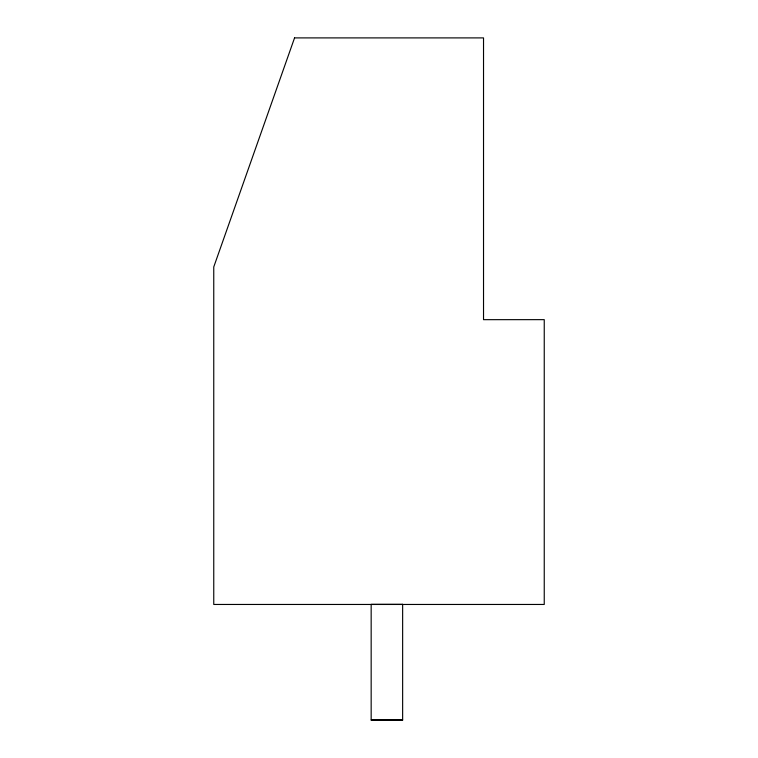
<?xml version="1.0" encoding="UTF-8"?>
<svg xmlns="http://www.w3.org/2000/svg" width="758" height="758" viewBox="0 0 758 758"><rect width="100%" height="100%" fill="white"/><g stroke="black" fill="none" stroke-linecap="round" stroke-linejoin="round"><path stroke-width="1.14" d="M371.164 719.996L402.64 719.996M294.559 37.9L213.756 266.958L213.756 604.458L544.244 604.458L544.244 319.649L483.528 319.668L483.528 37.9L294.559 37.9M402.64 604.353L371.164 604.353L371.164 720.1L402.64 720.1L402.64 604.353"/></g></svg>
